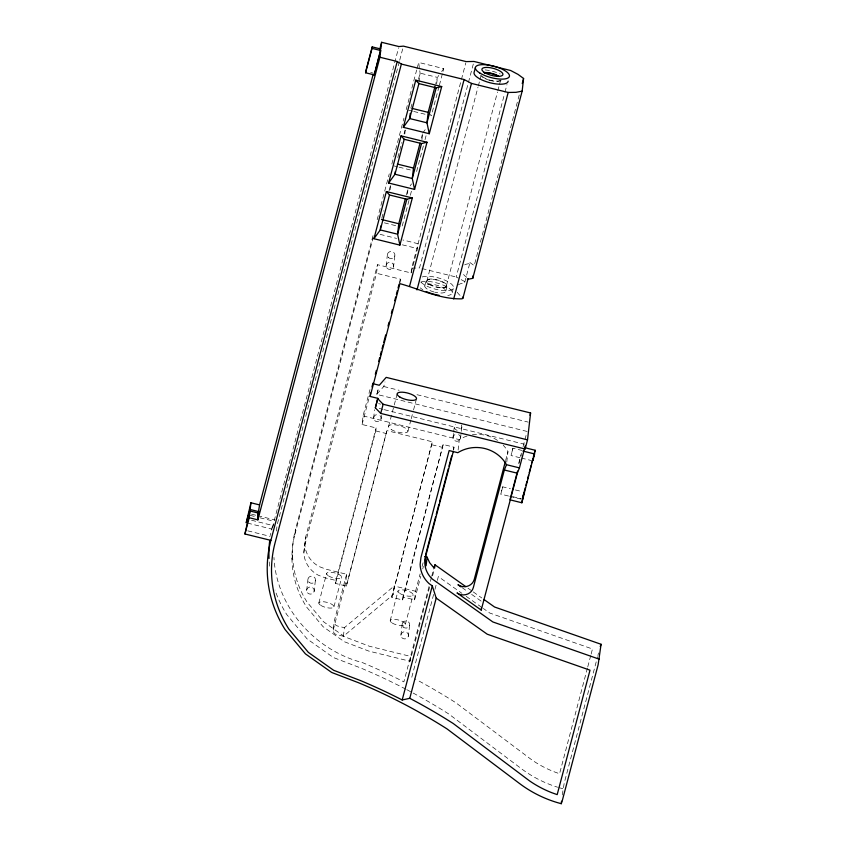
<?xml version="1.0" encoding="UTF-8"?>
<svg xmlns="http://www.w3.org/2000/svg" width="846" height="846" viewBox="0 0 846 846"><rect width="100%" height="100%" fill="white"/><g stroke="black" fill="none" stroke-linecap="round" stroke-linejoin="round"><path stroke-width="0.63" stroke-dasharray="4.23 3.17" d="M508.499 496.031L500.874 494.149L501.689 490.151L502.704 486.82L510.339 488.702M502.704 486.82L500.874 494.149M519.962 457.728L511.058 455.529L511.883 451.531L512.898 448.2L521.802 450.389M272.306 527.925L398.582 47.841M291.955 559.164L292.515 554.31M429.546 587.293L410.035 661.255L368.803 651.092L344.301 641.712L323.003 626.622L306.495 606.899A101.467 95.535 6.5 0 1 294.916 534.397L295.476 529.543L373.424 234.067M453.657 450.135L453.995 447.153L443.177 444.478L402.601 599.973L391.793 597.308L432.359 441.813L386.939 430.614L346.363 586.109L335.545 583.444L335.894 580.451L325.001 577.776L318.286 575.206A27.95 26.321 6.5 0 1 303.862 552.459L305.649 537.125L377.517 264.682L411.114 272.962L417.543 248.576L418.104 243.722L402.897 239.968M306.654 590.571L307.997 578.823M314.12 591.46A3.796 3.574 6.5 0 0 309.393 587.113A3.796 3.574 6.5 0 0 307.817 593.099A3.796 3.574 6.5 0 0 314.12 591.46L315.463 579.711M443.177 444.478L402.95 596.99L414.572 599.856L415.555 591.259L394.194 585.992L393.21 594.59L343.402 636.287L336.021 634.447A4.463 4.198 6.5 0 1 333.218 630.027L334.202 621.44M303.862 552.459L304.676 545.712L376.544 273.279L377.517 264.682M335.545 583.444L375.783 430.942L376.121 427.949L362.067 424.491L363.04 415.894L369.966 389.625M390.112 189.747L390.704 184.523L389.054 190.762M333.218 630.027L345.623 582.852L346.606 574.265L325.974 569.178L319.259 566.609A27.95 26.321 6.5 0 1 304.846 543.872L305.649 537.125M346.363 586.109L386.939 430.614M343.402 636.287L344.375 627.7L394.194 585.992M386.104 265.898L387.447 254.149M404.8 134.059L405.245 130.136M373.615 418.146L374.567 409.718M527.111 431.449L376.872 394.416L378.733 387.182M393.57 266.786A3.796 3.574 6.5 0 0 388.843 262.44A3.796 3.574 6.5 0 0 387.267 268.425A3.796 3.574 6.5 0 0 393.57 266.786L394.913 255.037M419.045 82.284L420.092 73.137L418.654 62.445L443.748 68.642L442.744 72.46M381.07 419.034L381.483 415.418M407.412 194.02L408.005 188.785L406.366 195.035M400.021 282.522L400.401 279.159L376.544 273.279M421.953 139.632L422.556 134.408M411.114 272.962L411.664 268.108L461.102 80.708M436.652 83.944L437.393 77.409L438.81 75.453M391.793 597.308L432.359 441.813M402.601 599.973L402.95 596.99M400.888 635.378L402.231 623.618M408.354 636.266A3.796 3.574 6.5 0 0 403.627 631.909A3.796 3.574 6.5 0 0 402.051 637.895A3.796 3.574 6.5 0 0 408.354 636.266L409.697 624.507M410.035 661.255L410.585 656.401L369.364 646.238L344.851 636.858L323.553 621.768L307.045 602.045A101.467 95.535 6.5 0 1 295.476 529.543M453.033 437.72L453.551 433.184M453.689 431.978L454.376 425.961M458.109 450.083L459.293 439.624A33.798 31.82 6.5 0 1 467.732 435.849M460.499 438.609L461.842 426.849M506.775 462.085L507.97 451.627A33.798 31.82 6.5 0 0 503.233 445.229M562.252 794.986L564.187 783.237L597.551 656.782M276.399 531.034L277.16 524.742L399.375 61.451M512.888 448.412L511.058 455.529M399.714 60.182L403.077 47.418M377.168 219.717L389.266 173.832M391.857 164.018L403.954 118.144M406.207 109.61L416.634 70.102M416.972 68.822L418.654 62.445M294.916 534.397L373.202 237.641M381.81 218.236L383.788 210.739M397.821 157.546L401.776 142.562M404.081 133.827L405.065 130.083M410.86 108.098L412.51 101.858M418.442 79.376L420.092 73.137L437.393 77.409L435.743 83.648M421.382 138.088L422.376 134.345M408.988 200.417L401.924 227.183L398.159 226.252M410.331 195.32L411.674 190.223M416.623 171.484L423.677 144.719M425.03 139.622L426.035 135.804M439.042 86.482L431.312 115.796L428.954 113.227M439.381 85.203L442.405 73.739M362.067 424.491L368.993 398.223M399.397 282.955L400.401 279.159M318.815 603.029L326.588 573.556M376.872 394.416L378.68 387.553M461.44 79.429L465.808 62.879M376.914 394.035L383.777 386.516L384.983 381.937M335.894 580.451L376.121 427.949M473.305 64.01L419.5 267.971L411.664 268.108M333.959 606.762L341.731 577.289M346.606 574.265L334.297 620.901A4.463 4.198 6.5 0 0 337.554 626.029L344.375 627.7M424.745 285.959L426.077 280.883M388.578 426.416L397.165 393.898M426.839 281.073L477.958 87.307M478.297 86.028L479.64 80.93M479.978 79.661L481.321 74.564M407.941 431.185L410.913 419.933M411.241 418.685L413.229 411.177M413.557 409.929L416.19 399.915M446.36 285.885L497.48 92.119M497.808 90.839L499.161 85.742M499.489 84.473L500.504 80.645M445.779 291.151L447.122 286.064M458.342 284.891A35.68 11.918 14.8 0 1 461.387 283.442L463.333 283.061A4.547 1.523 14.8 0 0 463.576 280.914L456.206 277.023L504.628 93.462M504.967 92.182L506.987 84.537M452.187 292.727L453.519 287.651M464.75 282.31L469.847 263M519.222 95.016L474.204 265.665L469.34 262.091A4.547 1.523 14.8 0 1 469.17 263.614L466.484 264.132A35.68 11.918 14.8 0 0 462.699 266.162M390.196 620.626L397.969 591.153M405.34 624.359L413.112 594.886M415.555 591.259L420.124 573.916M422.091 566.471L423.074 562.759M453.319 449.691L453.995 447.153M414.572 599.856L420.779 576.306M422.746 568.872L423.402 566.386M429.049 586.447L403.87 681.865L400.634 680.205A568.406 535.137 6.5 0 0 362.585 662.661C314.945 650.246 276.378 607.343 273.956 557.451M430.392 581.361L431.397 577.543M431.724 576.274L434.083 567.37M432.581 575.809L434.262 569.432M433.628 594.431L411.791 677.212L415.841 679.37M434.971 589.334L436.991 581.699M437.319 580.419L438.334 576.602L461.895 593.3M505.612 460.562L507.97 451.627M518.725 463.238L521.411 453.065M523.082 446.709L526.772 432.718M518.968 463.576L521.284 454.82M587.431 668.076L559.566 773.72L558.286 773.297A104.745 98.622 6.5 0 1 531.891 759.941L455.582 702.571L448.094 697.876A574.624 540.996 6.5 0 0 418.886 680.988L416.856 679.909M587.769 666.807L590.794 655.354M591.132 654.074L592.475 648.988L489.76 613.033L483.33 608.486M597.889 655.502L598.556 652.953M272.528 528.02L274.686 521.115M441.633 71.561L443.748 68.642M422.704 133.097L426.236 128.222M410.13 185.866L411.537 183.92M378.564 403.722L379.547 403.838A3.796 3.574 6.5 0 1 380.467 404.187M370.707 72.502L373.181 73.105M408.724 110.223L412.488 111.154M413.736 111.461L428.806 115.172M394.025 165.922L397.789 166.842M399.048 167.159L414.106 170.871M384.359 222.847L396.911 225.945M380.097 234.353L396.563 238.413M402.347 244.832L417.543 248.576M422.027 268.594L456.206 277.023M383.777 386.516L399.111 390.292M417.004 394.701L528.179 422.112M379.209 408.428L383.026 409.369M384.296 409.686L524.351 444.203M363.04 415.894L459.293 439.624M521.242 458.035L531.415 460.552M375.783 430.942L386.601 433.607M432.02 444.806L442.839 447.471M515.426 489.95L521.792 491.515M512.771 496.687L521.104 498.738M509.778 496.348L521.231 499.172M251.558 514.178L256.497 515.394M257.734 515.7L275.045 519.962M250.152 515.362L256.327 516.885M260.039 517.805L273.639 521.157M251.579 520.258L272.592 525.44A124.891 117.583 6.5 0 0 270.434 535.444M247.444 523.082L272.169 529.173M247.825 530.854L270.075 536.343M345.623 582.852L346.701 583.127M392.132 594.326L393.21 594.59M558.73 787.573L562.96 788.758M467.954 588.16L472.216 591.174M473.274 591.936L481.786 597.963M462.17 587.695L467.426 591.417M471.634 594.4L482.157 601.855M466.188 596.335L482.252 607.724M466.738 277.266L465.12 276.082A35.68 11.918 14.8 0 1 461.99 272.349M461.303 425.073A3.796 3.574 6.5 0 1 459.103 430.318M457.147 430.328A3.796 3.574 6.5 0 1 455.328 424.364M458.648 434.601A3.796 3.574 6.5 0 1 459.05 440.618A3.796 3.574 6.5 0 1 453.107 438.344A3.796 3.574 6.5 0 1 457.728 434.252M485.17 69.911A17.597 5.88 14.8 0 1 500.198 73.962M405.805 689.152A563.51 530.527 6.5 0 0 360.713 667.98L333.366 657.522L307.151 638.942L286.836 614.672A124.891 117.583 6.5 0 1 274.992 590.022M406.852 689.702A563.51 530.527 6.5 0 1 411.029 691.922M413.123 693.043A563.51 530.527 6.5 0 1 448.771 713.992L521.273 768.612A115.86 109.081 6.5 0 0 557.609 787.224M269.62 566.143A124.891 117.583 6.5 0 1 269.165 561.014M460.023 295.391A35.68 11.918 14.8 0 1 456.893 291.659M422.281 276.938A17.449 5.827 14.8 0 1 449.036 282.289A17.449 5.827 14.8 0 1 444.488 290.622A17.449 5.827 14.8 0 1 420.081 280.957M380.023 415.587A3.796 3.574 6.5 0 1 376.491 421.583L375.561 421.223A3.796 3.574 6.5 0 1 377.327 414.551L378.31 414.667A3.796 3.574 6.5 0 1 379.23 415.016M472.301 434.833A33.798 31.82 6.5 0 1 498.929 441.401M501.139 80.412A10.85 3.627 14.8 0 1 490.669 80.603M489.749 80.359A10.85 3.627 14.8 0 1 480.814 75.4M433.935 291.955A10.85 3.627 14.8 0 1 426.701 284.393A10.85 3.627 14.8 0 1 444.721 289.11A10.85 3.627 14.8 0 1 434.844 292.187M420.938 282.025A17.449 5.827 14.8 0 1 445.514 286.16A17.449 5.827 14.8 0 1 447.798 295.508M422.82 289.734A17.449 5.827 14.8 0 1 420.272 287.862M500.409 80.159A10.057 3.363 14.8 0 1 491.97 80.624A10.057 3.363 14.8 0 1 482.442 76.563M328.597 575.946A7.804 2.612 14.8 0 0 341.403 577.903A7.804 2.612 14.8 0 0 332.489 572.414A7.804 2.612 14.8 0 0 328.597 575.946M320.824 605.419A7.804 2.612 14.8 0 0 333.62 607.375A7.804 2.612 14.8 0 0 324.716 601.887A7.804 2.612 14.8 0 0 320.824 605.419M403.288 627.066A3.796 3.574 6.5 0 0 409.591 625.437A3.796 3.574 6.5 0 0 404.864 621.08A3.796 3.574 6.5 0 0 403.288 627.066M309.054 582.27A3.796 3.574 6.5 0 0 315.357 580.631A3.796 3.574 6.5 0 0 310.63 576.285A3.796 3.574 6.5 0 0 309.054 582.27M399.978 593.554A7.804 2.612 14.8 0 0 412.785 595.499A7.804 2.612 14.8 0 0 403.87 590.011A7.804 2.612 14.8 0 0 399.978 593.554M388.494 257.586A3.796 3.574 6.5 0 0 394.807 255.957A3.796 3.574 6.5 0 0 390.08 251.6A3.796 3.574 6.5 0 0 388.494 257.586M428.869 284.214A10.85 3.627 14.8 0 0 446.656 286.921A10.85 3.627 14.8 0 0 434.284 279.296A10.85 3.627 14.8 0 0 428.869 284.214M392.206 623.026A7.804 2.612 14.8 0 0 405.001 624.972A7.804 2.612 14.8 0 0 396.097 619.484A7.804 2.612 14.8 0 0 392.206 623.026M391.148 429.482A9.983 3.331 14.8 0 0 407.518 431.978A9.983 3.331 14.8 0 0 396.129 424.956A9.983 3.331 14.8 0 0 391.148 429.482M429.43 284.161A10.057 3.363 14.8 0 0 445.927 286.667A10.057 3.363 14.8 0 0 434.442 279.592A10.057 3.363 14.8 0 0 429.43 284.161"/><path stroke-width="1.27" d="M483.912 599.465L494.55 607.005L601.072 644.282L598.133 664.766L562.146 801.162L561.258 803.7L557.028 802.505A115.86 109.081 6.5 0 1 519.581 783.544L447.069 728.935A563.51 530.527 6.5 0 0 404.102 704.094L396.721 700.308A563.51 530.527 6.5 0 0 359.011 682.923L331.664 672.454L305.448 653.884L285.134 629.614A124.891 117.583 6.5 0 1 270.889 540.383L244.928 533.985L249.982 510.995L258.643 513.131L257.871 519.856L249.221 517.72L249.982 510.995M250.924 502.778L246.207 522.775L250.152 509.504L250.924 502.778L259.574 504.914L257.565 517.192L258.643 513.131M372.198 46.89L372.029 48.381L380.679 50.517L374.249 74.903L365.588 72.777L365.758 71.276L372.198 46.89L380.848 49.026L381.62 42.3L398.921 46.562L403.415 46.139L466.146 61.599L473.982 61.462L510.688 70.514L518.059 74.406L523.589 78.467L522.151 91.135L472.766 278.345L467.373 279.381A4.547 1.523 14.8 0 0 468.05 278.768L462.952 298.078M374.249 74.903L380.203 51.458M257.871 519.856L379.917 57.242L380.679 50.517M380.732 226.019L380.288 229.943L373.932 238.709L399.883 245.107L412.33 197.953L386.368 191.556L373.932 238.709M395.283 171.632L394.976 174.244L388.621 183.011L414.582 189.409L427.019 142.255L401.057 135.857L388.621 183.011M372.896 383.693L379.294 385.268L386.188 377.369L530.59 412.964L527.523 439.857L525.112 449.004L380.721 413.408L375.349 407.857L377.802 398.339L370.136 396.446L370.516 393.083M375.349 407.857L377.802 398.339M410.268 113.322L409.675 118.556L403.309 127.323L429.271 133.721L441.707 86.567L415.756 80.169L403.309 127.323M405.371 198.778L398.783 223.746L397.599 234.205L399.883 245.107M420.06 143.09L413.483 168.058L412.288 178.517L414.582 189.409M435.087 86.144L428.171 112.359L426.976 122.818L429.271 133.721M424.703 556.562L427.082 557.144L426.098 565.741L425.147 559.756L425.707 554.944M465.829 586.659L434.981 564.8L434.601 568.163L433.628 567.476L429.641 562.706L427.082 557.144M472.766 278.345L473.051 275.807M525.292 445.747L519.455 467.891L506.479 464.697L504.353 470.006L473.326 587.589A10.427 9.824 6.5 0 1 457.02 592.93L481.215 610.072L481.49 607.724M525.112 449.004L525.366 446.762M517.562 471.063L509.969 499.827L521.866 502.767L522.151 500.272M521.866 502.767L535.158 450.252L524.457 447.608M561.258 803.7L561.533 801.215M534.323 454.841L534.524 453.53L534.186 454.365M522.881 497.363L522.5 499.478L524.16 492.478M533.065 458.744L532.684 460.859L533.234 459.315M534.143 455.645L533.466 458.469M523.325 495.481L523.79 493.694M533.509 456.861L533.752 455.931M365.588 72.777L372.029 48.381M244.928 533.985L249.221 517.72M259.574 504.914L373.192 74.247M379.59 49.967L381.62 42.3M270.889 540.383L397.218 61.504L379.917 57.242M397.218 61.504L401.374 64.063L275.045 542.942A120.428 113.385 6.5 0 0 288.782 628.98L308.367 652.393L333.652 670.296L360.544 680.596A568.406 535.137 6.5 0 1 398.593 698.13L402.188 699.98L409.771 698.31L416.496 701.905A574.624 540.996 6.5 0 1 445.715 718.793L453.192 723.478L529.511 780.858A104.745 98.622 6.5 0 0 551.909 792.744L557.186 794.627L590.011 670.18L487.233 634.204L436.208 598.09L432.295 585.876L429.028 583.56A28.976 27.284 6.5 0 1 420.145 564.314L420.938 557.546L449.152 450.569L457.813 452.695A33.798 31.82 6.5 0 1 506.479 464.697M386.368 191.556L389.509 194.982L380.288 229.943L397.599 234.205L406.82 199.244L412.33 197.953M401.057 135.857L404.208 139.283L394.976 174.244L412.288 178.517L421.509 143.556L427.019 142.255M415.756 80.169L418.897 83.595L409.675 118.556L426.976 122.818L436.198 87.857L441.707 86.567M371.976 386.897L372.98 383.09M375.317 374.218L376.322 370.421M378.67 361.549L379.674 357.742M380.34 355.204L381.345 351.407M382.011 348.869L383.016 345.062M383.682 342.535L385.691 334.931M388.028 326.059L389.033 322.252M391.37 313.38L392.375 309.573M394.712 300.7L395.717 296.904M396.393 294.366L397.387 290.569M398.064 288.031L399.058 284.224M370.136 396.446L399.894 283.643C420.134 289.247 440.026 299.315 461.535 298.839A4.547 1.523 14.8 0 0 462.445 297.168M409.623 286.043L464.105 79.535L401.374 64.063M380.721 413.408L383.132 404.261L377.76 398.709M475.357 67.68L474.014 72.756A17.597 5.88 14.8 0 0 490.405 82.855A17.597 5.88 14.8 0 0 508.15 81.174M416.993 289.924L471.476 83.416L464.105 79.535M453.71 298.976L508.182 92.468L516.018 92.33L522.151 91.135M522.246 83.553L523.589 78.467M425.866 553.77L435.574 516.959M436.24 514.421L438.926 504.269M439.592 501.731L448.295 468.726M448.972 466.188L451.648 456.036M453.319 451.404L425.496 556.848L424.808 562.749A24.534 23.096 6.5 0 0 432.317 579.055L492.848 621.947L599.37 659.224M402.188 699.98L432.295 585.876M409.771 698.31L436.208 598.09M505.274 461.842L474.268 579.373A10.427 9.824 6.5 0 1 457.961 584.713L461.112 586.944M529.987 415.249L530.59 412.964M481.215 610.072L517.329 473.2L519.455 467.891M522.289 499.024L525.26 487.772M525.916 485.266L526.91 481.522M527.566 479.016L528.56 475.262M529.215 472.766L531.203 465.258M531.859 462.751L532.853 458.997M533.509 456.502L535.158 450.252M434.083 567.37L434.981 564.8M600.248 646.566L601.072 644.282M471.476 83.416L508.182 92.468M418.897 83.595L436.198 87.857M412.097 108.404L428.171 112.359M404.208 139.283L421.509 143.556M397.409 164.092L413.483 168.058M389.509 194.982L406.82 199.244M381.483 219.484L398.783 223.746M383.132 404.261L527.523 439.857M522.839 451.045L534.735 453.985M504.353 470.006L517.329 473.2M250.152 509.504L258.813 511.64M269.028 558.466A124.891 117.583 6.5 0 1 269.705 540.552M483.933 72.566A10.85 3.627 14.8 0 1 498.812 76.235M439 295.275A17.449 5.827 14.8 0 1 426.225 291.532M484.451 72.883A10.057 3.363 14.8 0 1 498.252 76.288M484.684 72.619A10.85 3.627 14.8 0 0 502.482 75.326A10.85 3.627 14.8 0 0 490.098 67.701A10.85 3.627 14.8 0 0 484.684 72.619M479.883 73.073A17.597 5.88 14.8 0 0 508.732 77.472A17.597 5.88 14.8 0 0 488.65 65.1A17.597 5.88 14.8 0 0 479.883 73.073M399.724 396.954A9.983 3.331 14.8 0 0 416.095 399.449A9.983 3.331 14.8 0 0 404.705 392.438A9.983 3.331 14.8 0 0 399.724 396.954"/></g></svg>
